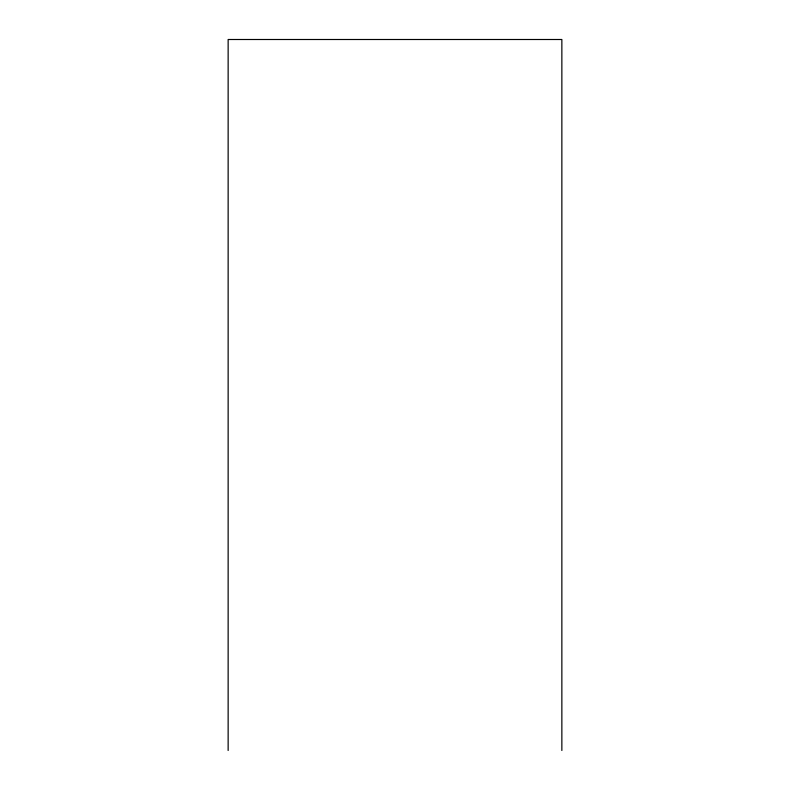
<?xml version="1.0" encoding="UTF-8"?>
<svg xmlns="http://www.w3.org/2000/svg" width="790" height="790" viewBox="0 0 790 790"><rect width="100%" height="100%" fill="white"/><g stroke="black" fill="none" stroke-linecap="round" stroke-linejoin="round"><path stroke-width="1.19" d="M561.858 750.5L561.858 39.5L228.142 39.5L228.142 750.5"/></g></svg>
